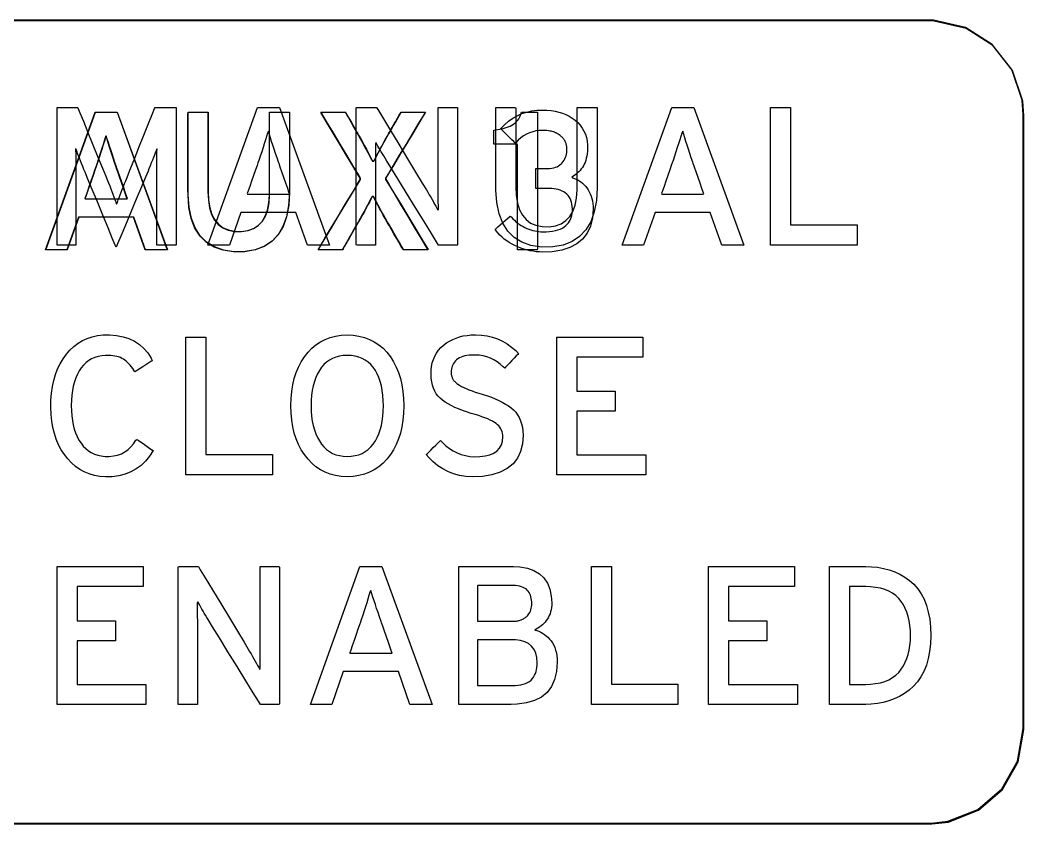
# Model space of a CAD drawing. Extents: x 1 to 47.7, y 0.2 to 35.
# Drawn here: x 24.362 to 25.213, y 7.687 to 8.367 of the extents above; entities that cross this region are included whole.
import ezdxf

# ---------------------------------------------------------------- set-up
doc = ezdxf.new("R2010")
doc.units = 0
doc.header["$MEASUREMENT"] = 0
for name, color, linetype in [('4_1__4U__UP_TO_ONE_IO_BOAR', 7, 'CONTINUOUS'), ('4_2__4U__FRONT_PANEL_W_24_', 7, 'CONTINUOUS'), ('5_1___24__TARGET_LEDS___12', 7, 'CONTINUOUS')]:
    doc.layers.add(name, color=color, linetype=linetype)

msp = doc.modelspace()

# ---------------------------------------------------------------- linework, layer by layer
at = {"layer": '4_1__4U__UP_TO_ONE_IO_BOAR'}
for points in [[(24.22909, 7.68656), (24.43217, 7.68656), (24.641, 7.68656), (24.83546, 7.68656), (24.92103, 7.68656), (24.99546, 7.68656), (25.05624, 7.68656), (25.10086, 7.68656), (25.12681, 7.68656), (25.13459, 7.68659), (25.14864, 7.68818), (25.174, 7.69814), (25.19425, 7.71567), (25.20766, 7.73905), (25.21252, 7.76656), (25.21252, 7.76656), (25.21252, 7.77105), (25.21252, 7.78386), (25.21252, 7.83032), (25.21252, 7.89777), (25.21252, 7.97806), (25.21252, 8.14446), (25.21252, 8.21425), (25.21252, 8.26421), (25.21252, 8.2792), (25.21252, 8.28617), (25.2116, 8.29873), (25.20286, 8.32467), (25.18631, 8.34576), (25.16366, 8.36026), (25.13664, 8.36644), (25.13044, 8.36655), (25.11029, 8.36655), (25.07075, 8.36655), (25.01432, 8.36655), (24.94354, 8.36655), (24.8609, 8.36655), (24.67013, 8.36655), (24.25698, 8.36655)], [(24.60582, 8.1767), (24.59606, 8.20439), (24.54934, 8.20439), (24.53966, 8.1767), (24.52151, 8.1767), (24.5635, 8.29332), (24.58206, 8.29332), (24.62454, 8.1767), (24.60582, 8.1767)], [(24.95665, 8.1767), (24.94689, 8.20439), (24.90017, 8.20439), (24.89049, 8.1767), (24.87234, 8.1767), (24.91433, 8.29332), (24.93289, 8.29332), (24.97537, 8.1767), (24.95665, 8.1767)], [(24.99792, 8.1767), (24.99792, 8.29332), (25.01482, 8.29332), (25.01482, 8.19378), (25.07118, 8.19378), (25.07118, 8.1767), (24.99792, 8.1767)], [(24.50289, 7.98226), (24.50289, 8.09888), (24.51979, 8.09888), (24.51979, 7.99934), (24.57614, 7.99934), (24.57614, 7.98226), (24.50289, 7.98226)], [(24.81702, 7.98226), (24.81702, 8.09888), (24.8898, 8.09888), (24.8898, 8.08196), (24.83392, 8.08196), (24.83392, 8.05296), (24.86637, 8.05296), (24.86637, 8.03606), (24.83392, 8.03606), (24.83392, 7.99917), (24.89224, 7.99917), (24.89224, 7.98226), (24.81702, 7.98226)], [(24.39376, 7.78781), (24.39376, 7.90443), (24.46654, 7.90443), (24.46654, 7.88752), (24.41066, 7.88752), (24.41066, 7.85852), (24.44312, 7.85852), (24.44312, 7.84162), (24.41066, 7.84162), (24.41066, 7.80473), (24.46898, 7.80473), (24.46898, 7.78781), (24.39376, 7.78781)], [(24.69257, 7.78781), (24.68281, 7.8155), (24.63609, 7.8155), (24.62641, 7.78781), (24.60826, 7.78781), (24.65025, 7.90443), (24.66881, 7.90443), (24.71129, 7.78781), (24.69257, 7.78781)], [(24.84631, 7.78781), (24.84631, 7.90443), (24.86321, 7.90443), (24.86321, 7.80489), (24.91957, 7.80489), (24.91957, 7.78781), (24.84631, 7.78781)], [(24.94543, 7.78781), (24.94543, 7.90443), (25.01822, 7.90443), (25.01822, 7.88752), (24.96233, 7.88752), (24.96233, 7.85852), (24.99479, 7.85852), (24.99479, 7.84162), (24.96233, 7.84162), (24.96233, 7.80473), (25.02066, 7.80473), (25.02066, 7.78781), (24.94543, 7.78781)]]:
    msp.add_lwpolyline(points, dxfattribs=at)
for points in [[(24.47814, 8.17665), (24.47814, 8.17887), (24.47814, 8.1848), (24.47814, 8.19335), (24.47814, 8.20342), (24.47814, 8.21391), (24.47814, 8.22373), (24.47814, 8.23179), (24.47814, 8.23699), (24.47814, 8.23901), (24.47814, 8.24186), (24.47816, 8.24457), (24.47818, 8.24714), (24.47821, 8.24957), (24.47825, 8.25186), (24.4783, 8.25401), (24.47836, 8.25603), (24.47842, 8.2579), (24.4782, 8.2582), (24.47757, 8.25655), (24.47688, 8.25478), (24.47614, 8.25287), (24.47534, 8.25083), (24.47448, 8.24866), (24.47356, 8.24637), (24.47259, 8.24394), (24.47156, 8.24137), (24.47075, 8.23941), (24.46861, 8.23429), (24.46514, 8.22599), (24.46084, 8.21569), (24.45618, 8.20455), (24.45165, 8.19373), (24.44775, 8.1844), (24.44496, 8.17772), (24.44377, 8.17486), (24.44297, 8.17672), (24.44052, 8.18264), (24.43687, 8.19149), (24.4325, 8.20208), (24.42788, 8.21325), (24.42351, 8.22384), (24.41985, 8.23268), (24.4174, 8.23861), (24.41651, 8.24079), (24.41548, 8.24338), (24.4145, 8.24584), (24.41358, 8.24817), (24.41271, 8.25036), (24.4119, 8.25243), (24.41114, 8.25436), (24.41042, 8.25617), (24.40977, 8.25784), (24.40938, 8.2583), (24.40945, 8.25646), (24.40951, 8.25447), (24.40956, 8.25235), (24.4096, 8.25009), (24.40963, 8.24769), (24.40966, 8.24515), (24.40967, 8.24248), (24.40968, 8.23966), (24.40968, 8.23765), (24.40968, 8.23324), (24.40968, 8.22572), (24.40968, 8.21619), (24.40968, 8.20575), (24.40968, 8.19549), (24.40968, 8.18651), (24.40968, 8.17991), (24.40968, 8.17677), (24.40933, 8.17665), (24.40799, 8.17665), (24.40591, 8.17665), (24.40337, 8.17665), (24.40066, 8.17665), (24.39807, 8.17665), (24.39586, 8.17665), (24.39433, 8.17665), (24.39376, 8.17665), (24.39376, 8.18085), (24.39376, 8.19206), (24.39376, 8.20822), (24.39376, 8.22725), (24.39376, 8.24709), (24.39376, 8.26566), (24.39376, 8.2809), (24.39376, 8.29074), (24.39379, 8.29332), (24.39468, 8.29332), (24.39655, 8.29332), (24.3991, 8.29332), (24.402, 8.29332), (24.40496, 8.29332), (24.40766, 8.29332), (24.40979, 8.29332), (24.41104, 8.29332), (24.41143, 8.29286), (24.41307, 8.28883), (24.41603, 8.28155), (24.41987, 8.27213), (24.42412, 8.26166), (24.42835, 8.25126), (24.43211, 8.24202), (24.43495, 8.23505), (24.43642, 8.23145), (24.43724, 8.22947), (24.43828, 8.22695), (24.43927, 8.22451), (24.44021, 8.22214), (24.4411, 8.21984), (24.44194, 8.21762), (24.44273, 8.21546), (24.44347, 8.21338), (24.44417, 8.21137), (24.44485, 8.2129), (24.44558, 8.21494), (24.44635, 8.21706), (24.44718, 8.21926), (24.44805, 8.22154), (24.44896, 8.22391), (24.44993, 8.22635), (24.45094, 8.22888), (24.45189, 8.23122), (24.45297, 8.23392), (24.45549, 8.24024), (24.45902, 8.24907), (24.46311, 8.25931), (24.46732, 8.26985), (24.47122, 8.2796), (24.47435, 8.28745), (24.47629, 8.2923), (24.47677, 8.29332), (24.47782, 8.29332), (24.47984, 8.29332), (24.48252, 8.29332), (24.48554, 8.29332), (24.48858, 8.29332), (24.49131, 8.29332), (24.49342, 8.29332), (24.49459, 8.29332), (24.49472, 8.29198), (24.49472, 8.28363), (24.49472, 8.26941), (24.49472, 8.2514), (24.49472, 8.23166), (24.49472, 8.21227), (24.49472, 8.1953), (24.49472, 8.18281), (24.49472, 8.17687), (24.49436, 8.17665), (24.49296, 8.17665), (24.49079, 8.17665), (24.48815, 8.17665), (24.48533, 8.17665), (24.48262, 8.17665), (24.48033, 8.17665), (24.47873, 8.17665)], [(24.71682, 8.1767), (24.71518, 8.17937), (24.7108, 8.18649), (24.70449, 8.19674), (24.69707, 8.20879), (24.68936, 8.22131), (24.68218, 8.23298), (24.67634, 8.24247), (24.67265, 8.24846), (24.67147, 8.25038), (24.67038, 8.25221), (24.66932, 8.25399), (24.6683, 8.25571), (24.66731, 8.25738), (24.66635, 8.259), (24.66543, 8.26057), (24.66455, 8.26209), (24.6637, 8.26356), (24.66334, 8.26261), (24.66335, 8.25981), (24.66336, 8.25691), (24.66337, 8.25393), (24.66339, 8.25085), (24.66341, 8.24769), (24.66344, 8.24443), (24.66347, 8.24109), (24.6635, 8.23765), (24.66351, 8.23552), (24.66351, 8.23009), (24.66351, 8.22192), (24.66351, 8.21211), (24.66351, 8.20175), (24.66351, 8.19194), (24.66351, 8.18377), (24.66351, 8.17834), (24.66349, 8.1767), (24.66273, 8.1767), (24.66102, 8.1767), (24.65864, 8.1767), (24.65591, 8.1767), (24.65311, 8.1767), (24.65054, 8.1767), (24.6485, 8.1767), (24.6473, 8.1767), (24.64709, 8.17752), (24.64709, 8.18508), (24.64709, 8.19883), (24.64709, 8.21665), (24.64709, 8.23645), (24.64709, 8.25609), (24.64709, 8.27346), (24.64709, 8.28645), (24.64709, 8.29295), (24.64742, 8.29332), (24.64884, 8.29332), (24.65107, 8.29332), (24.65383, 8.29332), (24.65678, 8.29332), (24.65962, 8.29332), (24.66204, 8.29332), (24.66372, 8.29332), (24.66435, 8.29332), (24.66591, 8.29072), (24.67009, 8.28379), (24.67611, 8.27382), (24.68318, 8.2621), (24.69054, 8.24991), (24.69739, 8.23856), (24.70296, 8.22932), (24.70647, 8.2235), (24.70766, 8.22151), (24.70892, 8.21934), (24.71013, 8.21725), (24.71129, 8.21524), (24.71239, 8.2133), (24.71345, 8.21143), (24.71445, 8.20964), (24.7154, 8.20793), (24.7163, 8.20629), (24.71665, 8.20722), (24.71662, 8.21012), (24.71659, 8.21309), (24.71656, 8.21614), (24.71654, 8.21928), (24.71653, 8.2225), (24.71652, 8.2258), (24.71651, 8.22918), (24.71651, 8.23264), (24.71651, 8.23477), (24.71651, 8.24018), (24.71651, 8.24831), (24.71651, 8.25807), (24.71651, 8.26839), (24.71651, 8.27816), (24.71651, 8.28629), (24.71651, 8.29169), (24.71653, 8.29332), (24.71728, 8.29332), (24.719, 8.29332), (24.72138, 8.29332), (24.72411, 8.29332), (24.72691, 8.29332), (24.72948, 8.29332), (24.73152, 8.29332), (24.73272, 8.29332), (24.73292, 8.2925), (24.73292, 8.28495), (24.73292, 8.2712), (24.73292, 8.25337), (24.73292, 8.23358), (24.73292, 8.21394), (24.73292, 8.19656), (24.73292, 8.18357), (24.73292, 8.17707), (24.73262, 8.1767), (24.7313, 8.1767), (24.72921, 8.1767), (24.72664, 8.1767), (24.72389, 8.1767), (24.72123, 8.1767), (24.71898, 8.1767), (24.71741, 8.1767)], [(24.85109, 8.22531), (24.85042, 8.21438), (24.8486, 8.20477), (24.84563, 8.1965), (24.84151, 8.18956), (24.83624, 8.18396), (24.82981, 8.17969), (24.82223, 8.17675), (24.81349, 8.17515), (24.80386, 8.17501), (24.79505, 8.17638), (24.78738, 8.17909), (24.78085, 8.18313), (24.77546, 8.18851), (24.7712, 8.19523), (24.76809, 8.20328), (24.76612, 8.21267), (24.76529, 8.22339), (24.76526, 8.22734), (24.76526, 8.23334), (24.76526, 8.24253), (24.76526, 8.25364), (24.76526, 8.26538), (24.76526, 8.27648), (24.76526, 8.28567), (24.76526, 8.29167), (24.76529, 8.29332), (24.76615, 8.29332), (24.76801, 8.29332), (24.77054, 8.29332), (24.77341, 8.29332), (24.77632, 8.29332), (24.77894, 8.29332), (24.78096, 8.29332), (24.78205, 8.29332), (24.78216, 8.29239), (24.78216, 8.28721), (24.78216, 8.27861), (24.78216, 8.26786), (24.78216, 8.25621), (24.78216, 8.24495), (24.78216, 8.23534), (24.78216, 8.22864), (24.78216, 8.22613), (24.78251, 8.21875), (24.78356, 8.21228), (24.78531, 8.20672), (24.78775, 8.20205), (24.7909, 8.19829), (24.79475, 8.19543), (24.79929, 8.19348), (24.80453, 8.19243), (24.8104, 8.19233), (24.81589, 8.19317), (24.82065, 8.19488), (24.8247, 8.19747), (24.82803, 8.20093), (24.83064, 8.20526), (24.83254, 8.21047), (24.83372, 8.21654), (24.83418, 8.22349), (24.83419, 8.22665), (24.83419, 8.23272), (24.83419, 8.242), (24.83419, 8.25322), (24.83419, 8.26509), (24.83419, 8.27631), (24.83419, 8.28559), (24.83419, 8.29166), (24.83421, 8.29332), (24.83508, 8.29332), (24.83694, 8.29332), (24.83947, 8.29332), (24.84234, 8.29332), (24.84525, 8.29332), (24.84787, 8.29332), (24.84989, 8.29332), (24.85098, 8.29332), (24.85109, 8.29237), (24.85109, 8.28714), (24.85109, 8.27843), (24.85109, 8.26755), (24.85109, 8.25577), (24.85109, 8.24437), (24.85109, 8.23464), (24.85109, 8.22786)], [(24.58133, 8.24685), (24.58003, 8.25069), (24.57879, 8.25436), (24.57762, 8.25789), (24.57651, 8.26125), (24.57546, 8.26447), (24.57448, 8.26753), (24.57356, 8.27043), (24.5727, 8.27318), (24.57193, 8.27157), (24.57109, 8.26875), (24.57019, 8.26576), (24.5692, 8.2626), (24.56815, 8.25928), (24.56702, 8.25578), (24.56581, 8.25211), (24.56453, 8.24827), (24.56385, 8.24628), (24.56307, 8.24404), (24.56179, 8.24034), (24.5602, 8.23577), (24.55851, 8.23091), (24.55692, 8.22634), (24.55564, 8.22264), (24.55486, 8.22039), (24.55496, 8.21998), (24.5575, 8.21998), (24.56215, 8.21998), (24.56814, 8.21998), (24.57467, 8.21998), (24.58097, 8.21998), (24.58625, 8.21998), (24.58972, 8.21998), (24.59067, 8.22003), (24.59014, 8.22154), (24.58903, 8.22475), (24.58752, 8.22907), (24.58583, 8.23391), (24.58417, 8.2387), (24.58272, 8.24284), (24.58171, 8.24575)], [(24.93216, 8.24685), (24.93086, 8.25069), (24.92962, 8.25436), (24.92845, 8.25789), (24.92734, 8.26125), (24.92629, 8.26447), (24.92531, 8.26753), (24.92439, 8.27043), (24.92353, 8.27318), (24.92276, 8.27157), (24.92192, 8.26875), (24.92102, 8.26576), (24.92003, 8.2626), (24.91898, 8.25928), (24.91785, 8.25578), (24.91664, 8.25211), (24.91536, 8.24827), (24.91468, 8.24628), (24.9139, 8.24404), (24.91262, 8.24034), (24.91103, 8.23577), (24.90934, 8.23091), (24.90775, 8.22634), (24.90647, 8.22264), (24.90569, 8.22039), (24.90579, 8.21998), (24.90833, 8.21998), (24.91298, 8.21998), (24.91897, 8.21998), (24.9255, 8.21998), (24.9318, 8.21998), (24.93708, 8.21998), (24.94055, 8.21998), (24.9415, 8.22003), (24.94097, 8.22154), (24.93986, 8.22475), (24.93835, 8.22907), (24.93666, 8.23391), (24.935, 8.2387), (24.93355, 8.24284), (24.93254, 8.24575)], [(24.47506, 8.00269), (24.47201, 7.99795), (24.46859, 7.99379), (24.46482, 7.99018), (24.46068, 7.98714), (24.45618, 7.98466), (24.45132, 7.98275), (24.44609, 7.9814), (24.44051, 7.98061), (24.43484, 7.98043), (24.42995, 7.98085), (24.42532, 7.98169), (24.42094, 7.98296), (24.41682, 7.98465), (24.41294, 7.98677), (24.40932, 7.98931), (24.40596, 7.99228), (24.40284, 7.99567), (24.39994, 7.99941), (24.39733, 8.00342), (24.39504, 8.0077), (24.3931, 8.01227), (24.39149, 8.01713), (24.39021, 8.02226), (24.38927, 8.02768), (24.38867, 8.03339), (24.3884, 8.03938), (24.38852, 8.04547), (24.38899, 8.0513), (24.3898, 8.05685), (24.39094, 8.06212), (24.39241, 8.06711), (24.39423, 8.07183), (24.39637, 8.07627), (24.39886, 8.08043), (24.40167, 8.08431), (24.40468, 8.08782), (24.40795, 8.09091), (24.41147, 8.09358), (24.41524, 8.09582), (24.41926, 8.09765), (24.42354, 8.09906), (24.42806, 8.10004), (24.43284, 8.10061), (24.43823, 8.10071), (24.44412, 8.1002), (24.4496, 8.09913), (24.45464, 8.0975), (24.45927, 8.09531), (24.46347, 8.09255), (24.46725, 8.08924), (24.4706, 8.08536), (24.47353, 8.08091), (24.47438, 8.07885), (24.47326, 8.07812), (24.47139, 8.07692), (24.46904, 8.0754), (24.46649, 8.07376), (24.464, 8.07215), (24.46184, 8.07076), (24.46029, 8.06976), (24.45961, 8.06932), (24.45875, 8.0707), (24.45776, 8.07221), (24.45673, 8.07363), (24.45568, 8.07495), (24.45461, 8.07617), (24.4535, 8.0773), (24.45238, 8.07833), (24.45122, 8.07927), (24.45003, 8.0801), (24.44871, 8.08081), (24.44732, 8.08143), (24.44585, 8.08197), (24.4443, 8.08241), (24.44267, 8.08277), (24.44097, 8.08305), (24.43918, 8.08323), (24.43731, 8.08333), (24.43481, 8.08331), (24.43159, 8.08301), (24.42855, 8.08242), (24.4257, 8.08154), (24.42303, 8.08038), (24.42056, 8.07893), (24.41827, 8.07719), (24.41617, 8.07516), (24.41426, 8.07284), (24.41251, 8.07022), (24.41094, 8.06734), (24.40958, 8.06424), (24.40843, 8.06091), (24.40749, 8.05736), (24.40675, 8.05359), (24.40622, 8.04959), (24.40589, 8.04536), (24.40578, 8.04091), (24.40587, 8.03649), (24.40616, 8.03228), (24.40667, 8.0283), (24.40738, 8.02453), (24.40829, 8.02099), (24.40942, 8.01767), (24.41075, 8.01456), (24.41229, 8.01168), (24.41402, 8.009), (24.41591, 8.00653), (24.41798, 8.00436), (24.42024, 8.00251), (24.42269, 8.00096), (24.42533, 7.99971), (24.42816, 7.99878), (24.43117, 7.99815), (24.43437, 7.99783), (24.43794, 7.99783), (24.4416, 7.9982), (24.44502, 7.99895), (24.4482, 8.00009), (24.45114, 8.00161), (24.45384, 8.00351), (24.4563, 8.0058), (24.45853, 8.00847), (24.46052, 8.01152), (24.46129, 8.0122), (24.46245, 8.0114), (24.46427, 8.01014), (24.46651, 8.00859), (24.46891, 8.00693), (24.47122, 8.00534), (24.47318, 8.00398), (24.47455, 8.00304)], [(24.68735, 8.04061), (24.68714, 8.0344), (24.68659, 8.02849), (24.68569, 8.02289), (24.68445, 8.01758), (24.68286, 8.01257), (24.68093, 8.00786), (24.67865, 8.00345), (24.67603, 7.99934), (24.67304, 7.9955), (24.66976, 7.99204), (24.66621, 7.98903), (24.6624, 7.98647), (24.65833, 7.98436), (24.654, 7.98269), (24.6494, 7.98148), (24.64455, 7.98071), (24.63943, 7.98039), (24.63436, 7.98071), (24.62954, 7.98148), (24.625, 7.98269), (24.62072, 7.98436), (24.6167, 7.98647), (24.61296, 7.98903), (24.60947, 7.99204), (24.60626, 7.9955), (24.60327, 7.99934), (24.60059, 8.00345), (24.59825, 8.00786), (24.59627, 8.01257), (24.59464, 8.01758), (24.59337, 8.02289), (24.59245, 8.02849), (24.59189, 8.0344), (24.59167, 8.04061), (24.59189, 8.04682), (24.59245, 8.05274), (24.59337, 8.05836), (24.59464, 8.06369), (24.59627, 8.06873), (24.59825, 8.07348), (24.60059, 8.07793), (24.60327, 8.0821), (24.60626, 8.08593), (24.60947, 8.08934), (24.61296, 8.0923), (24.6167, 8.09482), (24.62072, 8.09689), (24.625, 8.09852), (24.62954, 8.09971), (24.63436, 8.10045), (24.63943, 8.10075), (24.64455, 8.10045), (24.6494, 8.09971), (24.654, 8.09852), (24.65833, 8.09689), (24.6624, 8.09482), (24.66621, 8.0923), (24.66976, 8.08934), (24.67304, 8.08593), (24.67603, 8.0821), (24.67865, 8.07793), (24.68093, 8.07348), (24.68286, 8.06873), (24.68445, 8.06369), (24.68569, 8.05836), (24.68659, 8.05274), (24.68714, 8.04682)], [(24.78834, 8.01573), (24.78787, 8.00838), (24.7863, 8.00188), (24.78364, 7.99624), (24.77988, 7.99145), (24.77503, 7.98752), (24.76908, 7.98444), (24.76203, 7.98222), (24.75389, 7.98086), (24.74541, 7.98042), (24.73986, 7.98086), (24.73457, 7.98176), (24.72954, 7.98312), (24.72479, 7.98493), (24.72031, 7.9872), (24.71609, 7.98993), (24.71214, 7.99311), (24.70846, 7.99675), (24.70638, 7.99929), (24.70711, 8.00003), (24.70849, 8.0014), (24.7103, 8.00321), (24.71233, 8.00523), (24.71437, 8.00726), (24.71619, 8.00909), (24.7176, 8.01049), (24.71837, 8.01126), (24.72009, 8.00962), (24.72304, 8.00688), (24.7261, 8.00449), (24.72929, 8.00245), (24.73259, 8.00076), (24.736, 7.99941), (24.73953, 7.99842), (24.74318, 7.99778), (24.74694, 7.99748), (24.75173, 7.99759), (24.75629, 7.99815), (24.76024, 7.99914), (24.76359, 8.00057), (24.76633, 8.00244), (24.76848, 8.00475), (24.77001, 8.0075), (24.77095, 8.01069), (24.77128, 8.01432), (24.77122, 8.01591), (24.77101, 8.01734), (24.77066, 8.01871), (24.77017, 8.02001), (24.76953, 8.02126), (24.76876, 8.02244), (24.76784, 8.02356), (24.76678, 8.02462), (24.76557, 8.02563), (24.76411, 8.02662), (24.76243, 8.0276), (24.76053, 8.02857), (24.75842, 8.02953), (24.7561, 8.03049), (24.75356, 8.03143), (24.7508, 8.03236), (24.74783, 8.03328), (24.7444, 8.03426), (24.74056, 8.03544), (24.73696, 8.03668), (24.73359, 8.03798), (24.73045, 8.03934), (24.72754, 8.04076), (24.72487, 8.04224), (24.72242, 8.04379), (24.72021, 8.0454), (24.71822, 8.04704), (24.71645, 8.04885), (24.7149, 8.05085), (24.71359, 8.05307), (24.7125, 8.0555), (24.71164, 8.05813), (24.711, 8.06097), (24.7106, 8.06402), (24.71042, 8.06728), (24.7105, 8.07069), (24.71087, 8.07396), (24.71151, 8.07706), (24.71243, 8.07999), (24.71362, 8.08275), (24.71508, 8.08534), (24.71682, 8.08776), (24.71884, 8.09), (24.72112, 8.09208), (24.72354, 8.09389), (24.72609, 8.09549), (24.72878, 8.09687), (24.73163, 8.09804), (24.73462, 8.099), (24.73775, 8.09976), (24.74103, 8.1003), (24.74446, 8.10063), (24.74816, 8.10074), (24.75313, 8.10047), (24.75789, 8.09979), (24.76245, 8.09872), (24.76681, 8.09725), (24.77097, 8.09537), (24.77493, 8.0931), (24.77868, 8.09043), (24.78224, 8.08736), (24.78462, 8.08488), (24.78396, 8.0842), (24.78265, 8.08285), (24.78089, 8.08102), (24.7789, 8.07896), (24.77688, 8.07687), (24.77505, 8.07497), (24.77362, 8.07348), (24.77279, 8.07262), (24.77155, 8.07367), (24.76909, 8.07593), (24.76647, 8.07789), (24.7637, 8.07957), (24.76078, 8.08097), (24.7577, 8.08207), (24.75447, 8.08289), (24.75108, 8.08342), (24.74754, 8.08366), (24.74486, 8.08362), (24.74278, 8.08347), (24.74085, 8.08321), (24.73905, 8.08286), (24.73738, 8.08241), (24.73586, 8.08187), (24.73448, 8.08122), (24.73323, 8.08048), (24.73212, 8.07964), (24.73114, 8.07868), (24.73028, 8.07766), (24.72953, 8.07659), (24.7289, 8.07547), (24.72838, 8.0743), (24.72798, 8.07307), (24.72769, 8.07179), (24.72752, 8.07046), (24.72747, 8.06911), (24.72749, 8.06844), (24.72753, 8.06779), (24.72761, 8.06716), (24.72771, 8.06655), (24.72784, 8.06596), (24.728, 8.0654), (24.72819, 8.06485), (24.7284, 8.06432), (24.72864, 8.0638), (24.72893, 8.06325), (24.72926, 8.06271), (24.72964, 8.06217), (24.73006, 8.06163), (24.73053, 8.06111), (24.73105, 8.06059), (24.73162, 8.06008), (24.73223, 8.05957), (24.73314, 8.05889), (24.73457, 8.05798), (24.73623, 8.05705), (24.73811, 8.05612), (24.74022, 8.05518), (24.74256, 8.05423), (24.74513, 8.05328), (24.74792, 8.05232), (24.75094, 8.05134), (24.7545, 8.05027), (24.75814, 8.04908), (24.76158, 8.04783), (24.76483, 8.0465), (24.76789, 8.04512), (24.77076, 8.04366), (24.77344, 8.04214), (24.77593, 8.04055), (24.77823, 8.0389), (24.78032, 8.03713), (24.78217, 8.03516), (24.78378, 8.03299), (24.78515, 8.03062), (24.78627, 8.02805), (24.78715, 8.02527), (24.78779, 8.02229), (24.78819, 8.01911)], [(24.67013, 8.04061), (24.67002, 8.04519), (24.6697, 8.04954), (24.66916, 8.05365), (24.66841, 8.05752), (24.66745, 8.06115), (24.66627, 8.06455), (24.66488, 8.06771), (24.66328, 8.07064), (24.66145, 8.07328), (24.65941, 8.07561), (24.65716, 8.07762), (24.65472, 8.07934), (24.65207, 8.08075), (24.64921, 8.08185), (24.64616, 8.08265), (24.6429, 8.08315), (24.63943, 8.08335), (24.63604, 8.08315), (24.63284, 8.08265), (24.62984, 8.08185), (24.62703, 8.08075), (24.62442, 8.07934), (24.622, 8.07762), (24.61977, 8.07561), (24.61774, 8.07328), (24.61589, 8.07064), (24.61425, 8.06771), (24.61283, 8.06455), (24.61163, 8.06115), (24.61065, 8.05752), (24.60988, 8.05365), (24.60934, 8.04954), (24.60901, 8.04519), (24.6089, 8.04061), (24.60901, 8.03608), (24.60934, 8.03179), (24.60988, 8.02772), (24.61065, 8.02389), (24.61163, 8.02029), (24.61283, 8.01693), (24.61425, 8.0138), (24.61589, 8.0109), (24.61774, 8.00819), (24.61977, 8.00576), (24.622, 8.00364), (24.62442, 8.00186), (24.62703, 8.00039), (24.62984, 7.99925), (24.63284, 7.99844), (24.63604, 7.99795), (24.63943, 7.99779), (24.6429, 7.99795), (24.64616, 7.99844), (24.64921, 7.99925), (24.65207, 8.00039), (24.65472, 8.00186), (24.65716, 8.00364), (24.65941, 8.00576), (24.66145, 8.00819), (24.66328, 8.0109), (24.66488, 8.0138), (24.66627, 8.01693), (24.66745, 8.02029), (24.66841, 8.02389), (24.66916, 8.02772), (24.6697, 8.03179), (24.67002, 8.03608)], [(24.56595, 7.78781), (24.5643, 7.79048), (24.55992, 7.7976), (24.55361, 7.80785), (24.54619, 7.8199), (24.53848, 7.83242), (24.5313, 7.84409), (24.52546, 7.85358), (24.52177, 7.85957), (24.5206, 7.86149), (24.5195, 7.86332), (24.51844, 7.8651), (24.51742, 7.86682), (24.51643, 7.86849), (24.51547, 7.87012), (24.51455, 7.87169), (24.51367, 7.8732), (24.51282, 7.87467), (24.51247, 7.87372), (24.51247, 7.87092), (24.51248, 7.86802), (24.51249, 7.86504), (24.51251, 7.86196), (24.51253, 7.8588), (24.51256, 7.85554), (24.51259, 7.8522), (24.51262, 7.84876), (24.51263, 7.84663), (24.51263, 7.8412), (24.51263, 7.83303), (24.51263, 7.82322), (24.51263, 7.81286), (24.51263, 7.80305), (24.51263, 7.79488), (24.51263, 7.78945), (24.51261, 7.78781), (24.51185, 7.78781), (24.51014, 7.78781), (24.50776, 7.78781), (24.50503, 7.78781), (24.50223, 7.78781), (24.49966, 7.78781), (24.49762, 7.78781), (24.49642, 7.78781), (24.49622, 7.78863), (24.49622, 7.79619), (24.49622, 7.80994), (24.49622, 7.82777), (24.49622, 7.84756), (24.49622, 7.8672), (24.49622, 7.88457), (24.49622, 7.89757), (24.49622, 7.90406), (24.49654, 7.90443), (24.49796, 7.90443), (24.50019, 7.90443), (24.50295, 7.90443), (24.5059, 7.90443), (24.50874, 7.90443), (24.51116, 7.90443), (24.51284, 7.90443), (24.51347, 7.90443), (24.51504, 7.90184), (24.51922, 7.89491), (24.52523, 7.88493), (24.53231, 7.87321), (24.53966, 7.86102), (24.54651, 7.84967), (24.55208, 7.84043), (24.55559, 7.83461), (24.55678, 7.83262), (24.55804, 7.83046), (24.55925, 7.82837), (24.56041, 7.82635), (24.56151, 7.82441), (24.56257, 7.82254), (24.56357, 7.82075), (24.56452, 7.81904), (24.56543, 7.8174), (24.56577, 7.81833), (24.56574, 7.82123), (24.56571, 7.8242), (24.56568, 7.82726), (24.56567, 7.83039), (24.56565, 7.83361), (24.56564, 7.83691), (24.56564, 7.84029), (24.56563, 7.84375), (24.56563, 7.84588), (24.56563, 7.85129), (24.56563, 7.85942), (24.56563, 7.86919), (24.56563, 7.8795), (24.56563, 7.88927), (24.56563, 7.8974), (24.56563, 7.9028), (24.56565, 7.90443), (24.56641, 7.90443), (24.56812, 7.90443), (24.5705, 7.90443), (24.57323, 7.90443), (24.57603, 7.90443), (24.5786, 7.90443), (24.58064, 7.90443), (24.58184, 7.90443), (24.58204, 7.90361), (24.58204, 7.89606), (24.58204, 7.88231), (24.58204, 7.86448), (24.58204, 7.84469), (24.58204, 7.82505), (24.58204, 7.80768), (24.58204, 7.79468), (24.58204, 7.78818), (24.58174, 7.78781), (24.58042, 7.78781), (24.57833, 7.78781), (24.57576, 7.78781), (24.57301, 7.78781), (24.57036, 7.78781), (24.5681, 7.78781), (24.56653, 7.78781)], [(24.81736, 7.82358), (24.81673, 7.81571), (24.81507, 7.80881), (24.81238, 7.8029), (24.80867, 7.79796), (24.80392, 7.79399), (24.79815, 7.79101), (24.79134, 7.789), (24.7835, 7.78797), (24.77835, 7.78781), (24.7753, 7.78781), (24.76981, 7.78781), (24.76274, 7.78781), (24.75496, 7.78781), (24.74733, 7.78781), (24.74069, 7.78781), (24.73592, 7.78781), (24.73387, 7.78781), (24.73385, 7.79133), (24.73385, 7.80236), (24.73385, 7.81872), (24.73385, 7.83819), (24.73385, 7.85853), (24.73385, 7.87751), (24.73385, 7.89288), (24.73385, 7.90242), (24.73405, 7.90443), (24.73688, 7.90443), (24.74232, 7.90443), (24.74949, 7.90443), (24.75751, 7.90443), (24.76547, 7.90443), (24.77249, 7.90443), (24.77769, 7.90443), (24.78017, 7.90443), (24.78576, 7.90416), (24.79208, 7.90307), (24.79755, 7.90117), (24.80218, 7.89845), (24.80597, 7.89491), (24.80892, 7.89055), (24.81102, 7.88537), (24.81228, 7.87938), (24.81267, 7.8737), (24.81259, 7.87172), (24.81241, 7.86982), (24.81211, 7.868), (24.8117, 7.86626), (24.81119, 7.8646), (24.81056, 7.86302), (24.80983, 7.86152), (24.80898, 7.8601), (24.80804, 7.85877), (24.80704, 7.85752), (24.80597, 7.85634), (24.80484, 7.85523), (24.80363, 7.85418), (24.80235, 7.85321), (24.80101, 7.8523), (24.7996, 7.85146), (24.79847, 7.85073), (24.80013, 7.85027), (24.80175, 7.84967), (24.80333, 7.84892), (24.80488, 7.84805), (24.8064, 7.84703), (24.80788, 7.84588), (24.80933, 7.84458), (24.81074, 7.84315), (24.81209, 7.84158), (24.8133, 7.83986), (24.81434, 7.83799), (24.81523, 7.83597), (24.81597, 7.83379), (24.81655, 7.83147), (24.81697, 7.82899), (24.81724, 7.82636)], [(25.13372, 7.84612), (25.13343, 7.83912), (25.13269, 7.83258), (25.13152, 7.82651), (25.1299, 7.8209), (25.12784, 7.81575), (25.12534, 7.81107), (25.1224, 7.80685), (25.11902, 7.8031), (25.11525, 7.79983), (25.11128, 7.79696), (25.10711, 7.79449), (25.10274, 7.79241), (25.09817, 7.79071), (25.0934, 7.7894), (25.08843, 7.78849), (25.08327, 7.78796), (25.07865, 7.78781), (25.07714, 7.78781), (25.07372, 7.78781), (25.06903, 7.78781), (25.06368, 7.78781), (25.05828, 7.78781), (25.05346, 7.78781), (25.04982, 7.78781), (25.048, 7.78781), (25.04789, 7.79019), (25.04789, 7.80032), (25.04789, 7.81631), (25.04789, 7.8358), (25.04789, 7.85645), (25.04789, 7.87594), (25.04789, 7.89192), (25.04789, 7.90206), (25.048, 7.90443), (25.04982, 7.90443), (25.05346, 7.90443), (25.05828, 7.90443), (25.06368, 7.90443), (25.06903, 7.90443), (25.07372, 7.90443), (25.07714, 7.90443), (25.07865, 7.90443), (25.08336, 7.90434), (25.08861, 7.90386), (25.09365, 7.903), (25.09847, 7.90174), (25.10307, 7.90009), (25.10746, 7.89805), (25.11163, 7.89561), (25.11558, 7.89278), (25.1193, 7.88952), (25.12261, 7.88576), (25.1255, 7.88152), (25.12795, 7.87681), (25.12997, 7.87162), (25.13156, 7.86596), (25.13271, 7.85982), (25.13343, 7.85321)], [(24.66808, 7.85796), (24.66678, 7.8618), (24.66554, 7.86548), (24.66437, 7.869), (24.66326, 7.87237), (24.66221, 7.87558), (24.66123, 7.87864), (24.66031, 7.88154), (24.65945, 7.88429), (24.65868, 7.88269), (24.65784, 7.87987), (24.65694, 7.87688), (24.65596, 7.87372), (24.6549, 7.87039), (24.65377, 7.86689), (24.65256, 7.86322), (24.65128, 7.85938), (24.6506, 7.85739), (24.64982, 7.85515), (24.64854, 7.85145), (24.64695, 7.84688), (24.64526, 7.84202), (24.64367, 7.83745), (24.64239, 7.83375), (24.64161, 7.8315), (24.64171, 7.8311), (24.64425, 7.8311), (24.64891, 7.8311), (24.65489, 7.8311), (24.66142, 7.8311), (24.66772, 7.8311), (24.673, 7.8311), (24.67648, 7.8311), (24.67742, 7.83114), (24.67689, 7.83265), (24.67578, 7.83586), (24.67427, 7.84018), (24.67259, 7.84502), (24.67092, 7.84981), (24.66948, 7.85395), (24.66846, 7.85686)], [(24.79578, 7.87318), (24.79573, 7.8747), (24.79559, 7.87616), (24.79535, 7.87756), (24.79502, 7.8789), (24.7946, 7.88018), (24.79408, 7.88139), (24.79347, 7.88255), (24.79277, 7.88364), (24.79191, 7.88464), (24.79088, 7.88551), (24.78972, 7.88627), (24.78843, 7.88691), (24.78702, 7.88745), (24.78547, 7.88787), (24.78381, 7.88819), (24.78202, 7.8884), (24.7801, 7.8885), (24.77894, 7.8885), (24.77585, 7.8885), (24.77143, 7.8885), (24.76627, 7.8885), (24.76096, 7.8885), (24.7561, 7.8885), (24.75227, 7.8885), (24.75007, 7.8885), (24.74977, 7.88819), (24.74977, 7.886), (24.74977, 7.88219), (24.74977, 7.87734), (24.74977, 7.87205), (24.74977, 7.86691), (24.74977, 7.86251), (24.74977, 7.85943), (24.74977, 7.85828), (24.75093, 7.85828), (24.75402, 7.85828), (24.75844, 7.85828), (24.7636, 7.85828), (24.76891, 7.85828), (24.77377, 7.85828), (24.7776, 7.85828), (24.77979, 7.85828), (24.7806, 7.85828), (24.78158, 7.85832), (24.78252, 7.8584), (24.78342, 7.85851), (24.78429, 7.85867), (24.78511, 7.85886), (24.78589, 7.85909), (24.78664, 7.85936), (24.78734, 7.85967), (24.78801, 7.85999), (24.78866, 7.86032), (24.78928, 7.86068), (24.78987, 7.86106), (24.79044, 7.86145), (24.79098, 7.86187), (24.7915, 7.86231), (24.79199, 7.86277), (24.79263, 7.8635), (24.79336, 7.86453), (24.794, 7.86561), (24.79454, 7.86675), (24.79499, 7.86793), (24.79533, 7.86916), (24.79558, 7.87045), (24.79573, 7.87179)], [(25.1165, 7.84612), (25.11637, 7.85048), (25.116, 7.85462), (25.11539, 7.85855), (25.11453, 7.86226), (25.11342, 7.86576), (25.11206, 7.86904), (25.11046, 7.87211), (25.10861, 7.87496), (25.10647, 7.87758), (25.10398, 7.87992), (25.1012, 7.88193), (25.0981, 7.88364), (25.09469, 7.88504), (25.09098, 7.88613), (25.08696, 7.8869), (25.08263, 7.88737), (25.07866, 7.88752), (25.07797, 7.88752), (25.07643, 7.88752), (25.07432, 7.88752), (25.07191, 7.88752), (25.06947, 7.88752), (25.0673, 7.88752), (25.06566, 7.88752), (25.06484, 7.88752), (25.06479, 7.88584), (25.06479, 7.87864), (25.06479, 7.86729), (25.06479, 7.85346), (25.06479, 7.83879), (25.06479, 7.82496), (25.06479, 7.81361), (25.06479, 7.80641), (25.06484, 7.80473), (25.06566, 7.80473), (25.0673, 7.80473), (25.06947, 7.80473), (25.07191, 7.80473), (25.07432, 7.80473), (25.07643, 7.80473), (25.07797, 7.80473), (25.07866, 7.80473), (25.08263, 7.80488), (25.08696, 7.80535), (25.09098, 7.80614), (25.09469, 7.80725), (25.0981, 7.80868), (25.1012, 7.81043), (25.10398, 7.81249), (25.10647, 7.81488), (25.10861, 7.81753), (25.11046, 7.82038), (25.11206, 7.82343), (25.11342, 7.82669), (25.11453, 7.83016), (25.11539, 7.83384), (25.116, 7.83773), (25.11637, 7.84182)], [(24.80042, 7.82309), (24.80006, 7.8274), (24.79915, 7.83117), (24.79767, 7.8344), (24.79565, 7.83709), (24.79306, 7.83924), (24.78992, 7.84085), (24.78621, 7.84193), (24.78195, 7.84246), (24.77985, 7.84252), (24.77722, 7.84252), (24.773, 7.84252), (24.76783, 7.84252), (24.76234, 7.84252), (24.75717, 7.84252), (24.75296, 7.84252), (24.75033, 7.84252), (24.74977, 7.84233), (24.74977, 7.83986), (24.74977, 7.8351), (24.74977, 7.82887), (24.74977, 7.82197), (24.74977, 7.81521), (24.74977, 7.80938), (24.74977, 7.80529), (24.74977, 7.80375), (24.75097, 7.80375), (24.75415, 7.80375), (24.75868, 7.80375), (24.76395, 7.80375), (24.76932, 7.80375), (24.77416, 7.80375), (24.77786, 7.80375), (24.77979, 7.80375), (24.7817, 7.80379), (24.78418, 7.80397), (24.78648, 7.80431), (24.78858, 7.80481), (24.7905, 7.80547), (24.79223, 7.80628), (24.79378, 7.80725), (24.79513, 7.80838), (24.79628, 7.80964), (24.79724, 7.81098), (24.79808, 7.81241), (24.79879, 7.81395), (24.79938, 7.81558), (24.79983, 7.81731), (24.80016, 7.81914), (24.80035, 7.82107)]]:
    msp.add_lwpolyline(points, close=True, dxfattribs=at)
at = {"layer": '4_2__4U__FRONT_PANEL_W_24_'}
for points in [[(24.22853, 7.6873), (24.43161, 7.6873), (24.64044, 7.6873), (24.83491, 7.6873), (24.92047, 7.6873), (24.9949, 7.6873), (25.05568, 7.6873), (25.10031, 7.6873), (25.12626, 7.6873), (25.13403, 7.68733), (25.14808, 7.68893), (25.17344, 7.69888), (25.19369, 7.71641), (25.20711, 7.73979), (25.21196, 7.7673), (25.21196, 7.7673), (25.21196, 7.7718), (25.21196, 7.7846), (25.21196, 7.83106), (25.21196, 7.89852), (25.21196, 7.9788), (25.21196, 8.1452), (25.21196, 8.21499), (25.21196, 8.26495), (25.21196, 8.27994), (25.21196, 8.28692), (25.21104, 8.29947), (25.2023, 8.32542), (25.18575, 8.3465), (25.1631, 8.361), (25.13608, 8.36719), (25.12989, 8.36729), (25.10974, 8.36729), (25.07019, 8.36729), (25.01377, 8.36729), (24.94298, 8.36729), (24.86034, 8.36729), (24.66957, 8.36729), (24.25643, 8.36729)], [(24.46851, 8.17274), (24.45874, 8.20043), (24.41203, 8.20043), (24.40234, 8.17274), (24.3842, 8.17274), (24.42619, 8.28936), (24.44474, 8.28936), (24.48722, 8.17274), (24.46851, 8.17274)]]:
    msp.add_lwpolyline(points, dxfattribs=at)
for points in [[(24.59064, 8.22135), (24.58998, 8.21041), (24.58816, 8.20081), (24.58519, 8.19254), (24.58107, 8.1856), (24.57579, 8.18), (24.56936, 8.17573), (24.56178, 8.17279), (24.55305, 8.17119), (24.54341, 8.17105), (24.53461, 8.17242), (24.52694, 8.17513), (24.52041, 8.17917), (24.51501, 8.18455), (24.51076, 8.19127), (24.50765, 8.19932), (24.50568, 8.20871), (24.50484, 8.21943), (24.50481, 8.22338), (24.50481, 8.22938), (24.50481, 8.23857), (24.50481, 8.24968), (24.50481, 8.26142), (24.50481, 8.27252), (24.50481, 8.28171), (24.50481, 8.28771), (24.50484, 8.28936), (24.50571, 8.28936), (24.50757, 8.28936), (24.51009, 8.28936), (24.51297, 8.28936), (24.51588, 8.28936), (24.5185, 8.28936), (24.52052, 8.28936), (24.52161, 8.28936), (24.52171, 8.28843), (24.52171, 8.28325), (24.52171, 8.27465), (24.52171, 8.2639), (24.52171, 8.25225), (24.52171, 8.24099), (24.52171, 8.23138), (24.52171, 8.22468), (24.52171, 8.22217), (24.52206, 8.21479), (24.52311, 8.20832), (24.52486, 8.20276), (24.52731, 8.19809), (24.53046, 8.19433), (24.5343, 8.19147), (24.53885, 8.18952), (24.54409, 8.18847), (24.54996, 8.18837), (24.55544, 8.18921), (24.56021, 8.19092), (24.56425, 8.19351), (24.56758, 8.19697), (24.5702, 8.2013), (24.57209, 8.20651), (24.57327, 8.21258), (24.57374, 8.21953), (24.57374, 8.22269), (24.57374, 8.22876), (24.57374, 8.23804), (24.57374, 8.24926), (24.57374, 8.26113), (24.57374, 8.27235), (24.57374, 8.28163), (24.57374, 8.2877), (24.57377, 8.28936), (24.57464, 8.28936), (24.5765, 8.28936), (24.57902, 8.28936), (24.5819, 8.28936), (24.58481, 8.28936), (24.58743, 8.28936), (24.58945, 8.28936), (24.59054, 8.28936), (24.59064, 8.28841), (24.59064, 8.28317), (24.59064, 8.27447), (24.59064, 8.26359), (24.59064, 8.2518), (24.59064, 8.24041), (24.59064, 8.23068), (24.59064, 8.2239)], [(24.68717, 8.17274), (24.6867, 8.17356), (24.68543, 8.17576), (24.68361, 8.17891), (24.68146, 8.18263), (24.67923, 8.1865), (24.67714, 8.19011), (24.67543, 8.19306), (24.67434, 8.19495), (24.67362, 8.19622), (24.67188, 8.19933), (24.67021, 8.20232), (24.66861, 8.2052), (24.6671, 8.20797), (24.66565, 8.21062), (24.66429, 8.21316), (24.663, 8.21558), (24.66179, 8.21788), (24.66067, 8.2179), (24.65952, 8.21562), (24.65827, 8.21322), (24.65693, 8.2107), (24.6555, 8.20805), (24.65397, 8.20528), (24.65235, 8.20238), (24.65063, 8.19937), (24.64882, 8.19623), (24.64809, 8.19495), (24.64701, 8.19306), (24.64533, 8.19011), (24.64326, 8.1865), (24.64106, 8.18263), (24.63894, 8.17891), (24.63714, 8.17576), (24.63589, 8.17356), (24.63542, 8.17274), (24.63467, 8.17274), (24.63269, 8.17274), (24.62984, 8.17274), (24.62648, 8.17274), (24.62298, 8.17274), (24.61971, 8.17274), (24.61704, 8.17274), (24.61534, 8.17274), (24.615, 8.17289), (24.61691, 8.17607), (24.62085, 8.18263), (24.62616, 8.19147), (24.6322, 8.20152), (24.63832, 8.21171), (24.64388, 8.22096), (24.64822, 8.22819), (24.6507, 8.23232), (24.65072, 8.23342), (24.6484, 8.23729), (24.64433, 8.24408), (24.63912, 8.25276), (24.63339, 8.26233), (24.62773, 8.27177), (24.62275, 8.28008), (24.61906, 8.28623), (24.61727, 8.28923), (24.61762, 8.28936), (24.61935, 8.28936), (24.62207, 8.28936), (24.62539, 8.28936), (24.62894, 8.28936), (24.63235, 8.28936), (24.63525, 8.28936), (24.63727, 8.28936), (24.63802, 8.28936), (24.63841, 8.28868), (24.63944, 8.28686), (24.64092, 8.28424), (24.64267, 8.28116), (24.64449, 8.27795), (24.64618, 8.27496), (24.64757, 8.2725), (24.64846, 8.27094), (24.64913, 8.26975), (24.65088, 8.26663), (24.65255, 8.26362), (24.65414, 8.26072), (24.65566, 8.25792), (24.6571, 8.25524), (24.65846, 8.25266), (24.65975, 8.25019), (24.66096, 8.24783), (24.6621, 8.24779), (24.66328, 8.2501), (24.66455, 8.25253), (24.6659, 8.25508), (24.66734, 8.25776), (24.66886, 8.26057), (24.67047, 8.2635), (24.67216, 8.26655), (24.67394, 8.26973), (24.67462, 8.27094), (24.67552, 8.2725), (24.67693, 8.27496), (24.67866, 8.27795), (24.6805, 8.28116), (24.68228, 8.28424), (24.68378, 8.28686), (24.68483, 8.28868), (24.68522, 8.28936), (24.68596, 8.28936), (24.68795, 8.28936), (24.6908, 8.28936), (24.69416, 8.28936), (24.69766, 8.28936), (24.70093, 8.28936), (24.7036, 8.28936), (24.7053, 8.28936), (24.70565, 8.28923), (24.70385, 8.28624), (24.70016, 8.2801), (24.69519, 8.27182), (24.68953, 8.26241), (24.68379, 8.25287), (24.67859, 8.24421), (24.67452, 8.23744), (24.67219, 8.23358), (24.67222, 8.23248), (24.6747, 8.22834), (24.67904, 8.22109), (24.68459, 8.21182), (24.69072, 8.2016), (24.69676, 8.19152), (24.70207, 8.18265), (24.70601, 8.17608), (24.70792, 8.17289), (24.70757, 8.17274), (24.70584, 8.17274), (24.70313, 8.17274), (24.69981, 8.17274), (24.69626, 8.17274), (24.69284, 8.17274), (24.68994, 8.17274), (24.68793, 8.17274)], [(24.7837, 8.17274), (24.7837, 8.17617), (24.7837, 8.18527), (24.7837, 8.1983), (24.7837, 8.21352), (24.7837, 8.22918), (24.7837, 8.24352), (24.7837, 8.25481), (24.7837, 8.26129), (24.78351, 8.26218), (24.78205, 8.26218), (24.77952, 8.26218), (24.77631, 8.26218), (24.7728, 8.26218), (24.76939, 8.26218), (24.76647, 8.26218), (24.76443, 8.26218), (24.76366, 8.26218), (24.76366, 8.26264), (24.76366, 8.26387), (24.76366, 8.26562), (24.76366, 8.26767), (24.76366, 8.26978), (24.76366, 8.27171), (24.76366, 8.27323), (24.76366, 8.2741), (24.7647, 8.27431), (24.76672, 8.27454), (24.76868, 8.27485), (24.77057, 8.27524), (24.77239, 8.27571), (24.77413, 8.27626), (24.77581, 8.27689), (24.77742, 8.27759), (24.77896, 8.27837), (24.78038, 8.27922), (24.78167, 8.28018), (24.78283, 8.28127), (24.78387, 8.28247), (24.78477, 8.28379), (24.78555, 8.28523), (24.78619, 8.2868), (24.78671, 8.28848), (24.78706, 8.28936), (24.78805, 8.28936), (24.78977, 8.28936), (24.79197, 8.28936), (24.79437, 8.28936), (24.79669, 8.28936), (24.79869, 8.28936), (24.80008, 8.28936), (24.8006, 8.28936), (24.8006, 8.2849), (24.8006, 8.27303), (24.8006, 8.25603), (24.8006, 8.23619), (24.8006, 8.21578), (24.8006, 8.19707), (24.8006, 8.18236), (24.8006, 8.17391), (24.80044, 8.17274), (24.79921, 8.17274), (24.79708, 8.17274), (24.79437, 8.17274), (24.79141, 8.17274), (24.78853, 8.17274), (24.78607, 8.17274), (24.78435, 8.17274)], [(24.44401, 8.24289), (24.44271, 8.24673), (24.44148, 8.2504), (24.4403, 8.25393), (24.43919, 8.25729), (24.43815, 8.26051), (24.43716, 8.26357), (24.43624, 8.26647), (24.43539, 8.26922), (24.43461, 8.26761), (24.43378, 8.26479), (24.43287, 8.2618), (24.43189, 8.25864), (24.43083, 8.25532), (24.4297, 8.25182), (24.42849, 8.24815), (24.42721, 8.24431), (24.42653, 8.24232), (24.42575, 8.24008), (24.42447, 8.23638), (24.42288, 8.23181), (24.42119, 8.22695), (24.41961, 8.22238), (24.41832, 8.21868), (24.41754, 8.21643), (24.41765, 8.21602), (24.42019, 8.21602), (24.42484, 8.21602), (24.43082, 8.21602), (24.43735, 8.21602), (24.44365, 8.21602), (24.44893, 8.21602), (24.45241, 8.21602), (24.45335, 8.21607), (24.45283, 8.21758), (24.45171, 8.22079), (24.45021, 8.22511), (24.44852, 8.22995), (24.44685, 8.23474), (24.44541, 8.23888), (24.44439, 8.24179)]]:
    msp.add_lwpolyline(points, close=True, dxfattribs=at)
at = {"layer": '5_1___24__TARGET_LEDS___12'}
for points in [[(24.22853, 7.6873), (24.43161, 7.6873), (24.64044, 7.6873), (24.83491, 7.6873), (24.92047, 7.6873), (24.9949, 7.6873), (25.05568, 7.6873), (25.10031, 7.6873), (25.12626, 7.6873), (25.13403, 7.68733), (25.14808, 7.68893), (25.17344, 7.69888), (25.19369, 7.71641), (25.20711, 7.73979), (25.21196, 7.7673), (25.21196, 7.7673), (25.21196, 7.7718), (25.21196, 7.7846), (25.21196, 7.83106), (25.21196, 7.89852), (25.21196, 7.9788), (25.21196, 8.1452), (25.21196, 8.21499), (25.21196, 8.26495), (25.21196, 8.27994), (25.21196, 8.28692), (25.21104, 8.29947), (25.2023, 8.32542), (25.18575, 8.3465), (25.1631, 8.361), (25.13608, 8.36719), (25.12989, 8.36729), (25.10974, 8.36729), (25.07019, 8.36729), (25.01377, 8.36729), (24.94298, 8.36729), (24.86034, 8.36729), (24.66957, 8.36729), (24.25643, 8.36729)], [(24.46829, 8.17262), (24.45852, 8.2003), (24.41181, 8.2003), (24.40213, 8.17262), (24.38398, 8.17262), (24.42597, 8.28924), (24.44453, 8.28924), (24.48701, 8.17262), (24.46829, 8.17262)]]:
    msp.add_lwpolyline(points, dxfattribs=at)
for points in [[(24.59043, 8.22123), (24.58976, 8.21029), (24.58794, 8.20069), (24.58497, 8.19242), (24.58085, 8.18548), (24.57557, 8.17987), (24.56915, 8.1756), (24.56157, 8.17267), (24.55283, 8.17107), (24.5432, 8.17092), (24.53439, 8.1723), (24.52672, 8.17501), (24.52019, 8.17905), (24.5148, 8.18443), (24.51054, 8.19114), (24.50743, 8.1992), (24.50546, 8.20858), (24.50463, 8.21931), (24.5046, 8.22326), (24.5046, 8.22926), (24.5046, 8.23845), (24.5046, 8.24955), (24.5046, 8.2613), (24.5046, 8.2724), (24.5046, 8.28159), (24.5046, 8.28759), (24.50462, 8.28924), (24.50549, 8.28924), (24.50735, 8.28924), (24.50988, 8.28924), (24.51275, 8.28924), (24.51566, 8.28924), (24.51828, 8.28924), (24.5203, 8.28924), (24.52139, 8.28924), (24.5215, 8.2883), (24.5215, 8.28313), (24.5215, 8.27453), (24.5215, 8.26377), (24.5215, 8.25213), (24.5215, 8.24087), (24.5215, 8.23126), (24.5215, 8.22456), (24.5215, 8.22205), (24.52185, 8.21467), (24.5229, 8.2082), (24.52465, 8.20263), (24.52709, 8.19797), (24.53024, 8.19421), (24.53409, 8.19135), (24.53863, 8.1894), (24.54387, 8.18835), (24.54974, 8.18824), (24.55522, 8.18909), (24.55999, 8.1908), (24.56404, 8.19339), (24.56737, 8.19685), (24.56998, 8.20118), (24.57188, 8.20638), (24.57306, 8.21246), (24.57352, 8.21941), (24.57353, 8.22257), (24.57353, 8.22863), (24.57353, 8.23792), (24.57353, 8.24914), (24.57353, 8.26101), (24.57353, 8.27223), (24.57353, 8.28151), (24.57353, 8.28757), (24.57355, 8.28924), (24.57442, 8.28924), (24.57628, 8.28924), (24.57881, 8.28924), (24.58168, 8.28924), (24.58459, 8.28924), (24.58721, 8.28924), (24.58923, 8.28924), (24.59032, 8.28924), (24.59043, 8.28829), (24.59043, 8.28305), (24.59043, 8.27435), (24.59043, 8.26347), (24.59043, 8.25168), (24.59043, 8.24029), (24.59043, 8.23056), (24.59043, 8.22378)], [(24.68696, 8.17262), (24.68648, 8.17344), (24.68522, 8.17563), (24.68339, 8.17879), (24.68125, 8.18251), (24.67901, 8.18637), (24.67692, 8.18999), (24.67522, 8.19294), (24.67413, 8.19483), (24.67341, 8.19609), (24.67166, 8.1992), (24.66999, 8.2022), (24.6684, 8.20508), (24.66688, 8.20785), (24.66544, 8.2105), (24.66407, 8.21303), (24.66279, 8.21546), (24.66157, 8.21776), (24.66046, 8.21778), (24.6593, 8.2155), (24.65805, 8.2131), (24.65671, 8.21058), (24.65528, 8.20793), (24.65375, 8.20516), (24.65213, 8.20226), (24.65041, 8.19924), (24.64861, 8.1961), (24.64787, 8.19483), (24.64679, 8.19294), (24.64511, 8.18999), (24.64305, 8.18637), (24.64084, 8.18251), (24.63872, 8.17879), (24.63692, 8.17563), (24.63567, 8.17344), (24.6352, 8.17262), (24.63446, 8.17262), (24.63248, 8.17262), (24.62962, 8.17262), (24.62626, 8.17262), (24.62276, 8.17262), (24.6195, 8.17262), (24.61682, 8.17262), (24.61512, 8.17262), (24.61478, 8.17277), (24.61669, 8.17595), (24.62063, 8.18251), (24.62594, 8.19135), (24.63198, 8.2014), (24.63811, 8.21159), (24.64366, 8.22084), (24.648, 8.22806), (24.65048, 8.23219), (24.65051, 8.23329), (24.64818, 8.23717), (24.64411, 8.24396), (24.63891, 8.25264), (24.63317, 8.26221), (24.62751, 8.27165), (24.62253, 8.27996), (24.61885, 8.28611), (24.61705, 8.2891), (24.6174, 8.28924), (24.61914, 8.28924), (24.62185, 8.28924), (24.62517, 8.28924), (24.62872, 8.28924), (24.63214, 8.28924), (24.63504, 8.28924), (24.63705, 8.28924), (24.6378, 8.28924), (24.63819, 8.28856), (24.63922, 8.28674), (24.6407, 8.28412), (24.64245, 8.28104), (24.64427, 8.27783), (24.64597, 8.27483), (24.64736, 8.27238), (24.64824, 8.27082), (24.64891, 8.26963), (24.65066, 8.26651), (24.65233, 8.2635), (24.65392, 8.2606), (24.65544, 8.2578), (24.65688, 8.25511), (24.65825, 8.25254), (24.65953, 8.25007), (24.66075, 8.24771), (24.66188, 8.24767), (24.66306, 8.24998), (24.66433, 8.2524), (24.66568, 8.25496), (24.66712, 8.25764), (24.66864, 8.26044), (24.67025, 8.26338), (24.67195, 8.26643), (24.67372, 8.26961), (24.67441, 8.27082), (24.67531, 8.27238), (24.67672, 8.27483), (24.67844, 8.27783), (24.68029, 8.28104), (24.68206, 8.28412), (24.68357, 8.28674), (24.68461, 8.28856), (24.685, 8.28924), (24.68575, 8.28924), (24.68773, 8.28924), (24.69058, 8.28924), (24.69394, 8.28924), (24.69744, 8.28924), (24.70071, 8.28924), (24.70338, 8.28924), (24.70509, 8.28924), (24.70543, 8.2891), (24.70364, 8.28612), (24.69995, 8.27998), (24.69497, 8.2717), (24.68931, 8.26229), (24.68357, 8.25275), (24.67837, 8.24409), (24.6743, 8.23732), (24.67198, 8.23345), (24.672, 8.23236), (24.67448, 8.22821), (24.67882, 8.22097), (24.68438, 8.2117), (24.6905, 8.20148), (24.69654, 8.1914), (24.70185, 8.18253), (24.70579, 8.17596), (24.7077, 8.17277), (24.70736, 8.17262), (24.70562, 8.17262), (24.70291, 8.17262), (24.69959, 8.17262), (24.69604, 8.17262), (24.69263, 8.17262), (24.68973, 8.17262), (24.68771, 8.17262)], [(24.84772, 8.20725), (24.84706, 8.19952), (24.84535, 8.19271), (24.84259, 8.18682), (24.83878, 8.18185), (24.83393, 8.17779), (24.82802, 8.17465), (24.82108, 8.17243), (24.81308, 8.17113), (24.805, 8.17076), (24.80226, 8.17089), (24.79955, 8.17114), (24.79687, 8.17152), (24.79422, 8.17201), (24.7916, 8.17262), (24.78901, 8.17335), (24.78645, 8.17421), (24.78392, 8.17518), (24.78142, 8.17628), (24.77901, 8.17751), (24.77672, 8.17885), (24.77455, 8.18028), (24.7725, 8.18181), (24.77057, 8.18344), (24.76877, 8.18517), (24.76709, 8.187), (24.76554, 8.18893), (24.76479, 8.19015), (24.7656, 8.19086), (24.76709, 8.19216), (24.76902, 8.19385), (24.77117, 8.19573), (24.77333, 8.19761), (24.77526, 8.19929), (24.77674, 8.20059), (24.77755, 8.2013), (24.77836, 8.20053), (24.77965, 8.19911), (24.78099, 8.19777), (24.78238, 8.19652), (24.7838, 8.19536), (24.78528, 8.19428), (24.78679, 8.19329), (24.78835, 8.19238), (24.78995, 8.19156), (24.79162, 8.19082), (24.7933, 8.19017), (24.79498, 8.1896), (24.79667, 8.18912), (24.79836, 8.18872), (24.80006, 8.18841), (24.80175, 8.18819), (24.80346, 8.18804), (24.80516, 8.18799), (24.80796, 8.18804), (24.81075, 8.18822), (24.81334, 8.18853), (24.81573, 8.18898), (24.81792, 8.18956), (24.8199, 8.19028), (24.82169, 8.19112), (24.82327, 8.1921), (24.82465, 8.19321), (24.82583, 8.19439), (24.82687, 8.19567), (24.82776, 8.19705), (24.82852, 8.19854), (24.82913, 8.20013), (24.8296, 8.20183), (24.82993, 8.20363), (24.83012, 8.20553), (24.83017, 8.20754), (24.83005, 8.20951), (24.82979, 8.21135), (24.82939, 8.21308), (24.82886, 8.21469), (24.82819, 8.21617), (24.82738, 8.21754), (24.82644, 8.21878), (24.82536, 8.21991), (24.82413, 8.2209), (24.82278, 8.22175), (24.82134, 8.2225), (24.81981, 8.22315), (24.81819, 8.22369), (24.81648, 8.22412), (24.81469, 8.22445), (24.8128, 8.22467), (24.81083, 8.22478), (24.80959, 8.2248), (24.80893, 8.2248), (24.80772, 8.2248), (24.80614, 8.2248), (24.80438, 8.2248), (24.80261, 8.2248), (24.80104, 8.2248), (24.79982, 8.2248), (24.79916, 8.2248), (24.79909, 8.225), (24.79909, 8.22621), (24.79909, 8.22825), (24.79909, 8.23083), (24.79909, 8.23366), (24.79909, 8.23645), (24.79909, 8.2389), (24.79909, 8.24073), (24.79909, 8.24165), (24.79928, 8.2417), (24.80011, 8.2417), (24.80142, 8.2417), (24.80305, 8.2417), (24.8048, 8.2417), (24.80651, 8.2417), (24.80798, 8.2417), (24.80904, 8.2417), (24.80951, 8.2417), (24.81104, 8.24174), (24.81272, 8.24191), (24.81429, 8.2422), (24.81577, 8.24262), (24.81714, 8.24315), (24.81841, 8.24381), (24.81958, 8.2446), (24.82064, 8.2455), (24.8216, 8.24653), (24.82243, 8.24759), (24.82315, 8.24871), (24.82378, 8.24987), (24.82431, 8.25109), (24.82474, 8.25236), (24.82507, 8.25368), (24.82531, 8.25505), (24.82544, 8.25648), (24.82548, 8.25783), (24.82547, 8.25841), (24.82543, 8.25899), (24.82538, 8.25959), (24.8253, 8.26019), (24.82521, 8.2608), (24.82509, 8.26142), (24.82496, 8.26205), (24.8248, 8.26268), (24.82461, 8.26333), (24.82433, 8.26396), (24.82402, 8.26459), (24.82368, 8.26519), (24.8233, 8.26578), (24.82289, 8.26636), (24.82244, 8.26692), (24.82196, 8.26747), (24.82144, 8.268), (24.82089, 8.26854), (24.8203, 8.26909), (24.81967, 8.26962), (24.819, 8.27012), (24.81829, 8.27059), (24.81754, 8.27104), (24.81675, 8.27146), (24.81591, 8.27186), (24.81504, 8.27224), (24.81411, 8.27258), (24.81311, 8.27287), (24.81205, 8.27312), (24.81094, 8.27334), (24.80978, 8.27352), (24.80856, 8.27367), (24.80729, 8.27377), (24.80596, 8.27384), (24.80458, 8.27387), (24.80208, 8.27378), (24.79925, 8.27341), (24.7965, 8.27278), (24.79386, 8.27188), (24.79132, 8.2707), (24.78887, 8.26926), (24.78653, 8.26755), (24.78428, 8.26557), (24.78213, 8.26332), (24.7815, 8.2633), (24.78041, 8.26438), (24.77876, 8.266), (24.77677, 8.26796), (24.77465, 8.27004), (24.77263, 8.27203), (24.77092, 8.27372), (24.76973, 8.27489), (24.76929, 8.27532), (24.77254, 8.27865), (24.77598, 8.28159), (24.7796, 8.28413), (24.7834, 8.28628), (24.78738, 8.28804), (24.79154, 8.2894), (24.79589, 8.29036), (24.80041, 8.29093), (24.80496, 8.29111), (24.80859, 8.29098), (24.81207, 8.29063), (24.81542, 8.29009), (24.81862, 8.28933), (24.82169, 8.28837), (24.82461, 8.2872), (24.8274, 8.28582), (24.83004, 8.28423), (24.83254, 8.28243), (24.8348, 8.28043), (24.83679, 8.27825), (24.8385, 8.27589), (24.83994, 8.27335), (24.8411, 8.27063), (24.842, 8.26773), (24.84261, 8.26465), (24.84296, 8.26138), (24.843, 8.25845), (24.84287, 8.25622), (24.84265, 8.25411), (24.84234, 8.25211), (24.84194, 8.25022), (24.84145, 8.24845), (24.84088, 8.24679), (24.84021, 8.24524), (24.83946, 8.24381), (24.83861, 8.24248), (24.83769, 8.24121), (24.83671, 8.24), (24.83568, 8.23886), (24.83459, 8.23779), (24.83345, 8.23679), (24.83225, 8.23585), (24.831, 8.23498), (24.8297, 8.23417), (24.83063, 8.23357), (24.83239, 8.23293), (24.83407, 8.23217), (24.83567, 8.2313), (24.83718, 8.2303), (24.8386, 8.22919), (24.83994, 8.22796), (24.8412, 8.22661), (24.84237, 8.22514), (24.84346, 8.22359), (24.84443, 8.22193), (24.84528, 8.22016), (24.846, 8.21829), (24.84659, 8.2163), (24.84706, 8.2142), (24.84741, 8.21199), (24.84763, 8.20967)], [(24.44379, 8.24277), (24.44249, 8.2466), (24.44126, 8.25028), (24.44009, 8.2538), (24.43898, 8.25717), (24.43793, 8.26039), (24.43695, 8.26344), (24.43603, 8.26635), (24.43517, 8.2691), (24.43439, 8.26749), (24.43356, 8.26467), (24.43265, 8.26168), (24.43167, 8.25852), (24.43061, 8.25519), (24.42948, 8.2517), (24.42828, 8.24803), (24.42699, 8.24419), (24.42632, 8.2422), (24.42554, 8.23995), (24.42425, 8.23626), (24.42267, 8.23169), (24.42098, 8.22682), (24.41939, 8.22225), (24.4181, 8.21856), (24.41732, 8.21631), (24.41743, 8.2159), (24.41997, 8.2159), (24.42462, 8.2159), (24.43061, 8.2159), (24.43714, 8.2159), (24.44343, 8.2159), (24.44871, 8.2159), (24.45219, 8.2159), (24.45314, 8.21595), (24.45261, 8.21746), (24.45149, 8.22067), (24.44999, 8.22498), (24.4483, 8.22983), (24.44663, 8.23461), (24.44519, 8.23876), (24.44418, 8.24167)]]:
    msp.add_lwpolyline(points, close=True, dxfattribs=at)

doc.saveas('drawing.dxf')
